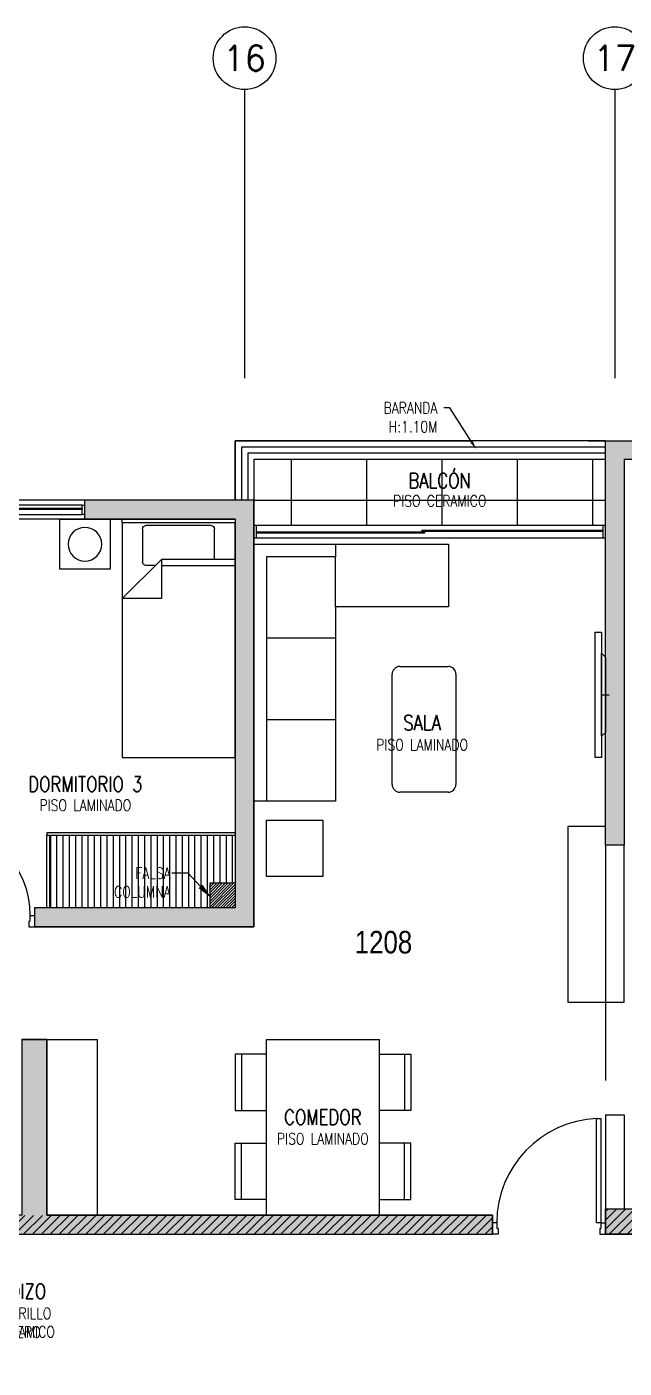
# Model space of a CAD drawing. Header units: millimetres. Extents: x -3 to 53, y -269 to 39.
# Drawn here: x 33.29 to 38.05, y -108.02 to -97.32 of the extents above; entities that cross this region are included whole.
import ezdxf
from ezdxf import colors
from ezdxf.entities.mleader import LeaderData, LeaderLine
from ezdxf.enums import TextEntityAlignment as Align
from ezdxf.math import Vec2, Vec3

# ---------------------------------------------------------------- set-up
doc = ezdxf.new("R2010")
doc.units = ezdxf.units.MM
doc.header["$LTSCALE"] = 15
for name, pattern in [('HIDDEN2', [0.1875, 0.125, -0.0625]), ('PHANTOM', [63.5, 31.75, -6.35, 6.35, -6.35, 6.35, -6.35]), ('PHANTOM2', [1.25, 0.625, -0.125, 0.125, -0.125, 0.125, -0.125])]:
    doc.linetypes.add(name, pattern=pattern)
doc.layers.get('0').update_dxf_attribs({"color": 250})
for name, color, linetype in [('A-BARANDAS', 250, 'Continuous'), ('A-EJES', 251, 'PHANTOM'), ('A-EST HATCH', 250, 'Continuous'), ('A-EST PLACAS', 250, 'Continuous'), ('A-EST VIGAS', 250, 'HIDDEN2'), ('A-HATCH', 250, 'Continuous'), ('A-MOBILIARIO', 250, 'Continuous'), ('A-MURO BAJO', 251, 'Continuous'), ('A-NUMERACIONDEP', 251, 'Continuous'), ('A-PROYECCIONES', 250, 'HIDDEN2'), ('A-TEXTO-ACABADO PISO', 250, 'Continuous'), ('A-TEXTO-AMBIENTE', 252, 'Continuous'), ('A-TEXTO-INDICACIONES', 250, 'Continuous'), ('DLP_MOBILIARIO FIJO', 250, 'Continuous'), ('MURO CF 60', 250, 'Continuous')]:
    doc.layers.add(name, color=color, linetype=linetype)
doc.layers.add('A-MUROS', color=252, linetype='Continuous', lineweight=30)
doc.styles.add('R80', font='ARIALN.TTF', dxfattribs={"height": 2.03})
doc.styles.add('ROMANS', font='romans.shx', dxfattribs={"width": 0.8})
doc.styles.add('TXT_COTAS', font='romans.shx', dxfattribs={"width": 0.8})
pattern_1 = [(45, (359.999406, -86.67669), (-0.035355339, 0.035355339), [])]

# ---------------------------------------------------------------- blocks, each defined once
blk = doc.blocks.new('EST.P10')
at = {"layer": 'A-EST HATCH'}
h = blk.add_hatch(color=256, dxfattribs=at)
h.dxf.hatch_style = 1
h.paths.add_polyline_path([(39.55, -2.74), (39.55, 3.325), (37.9, 3.325), (37.9, 3.525), (39.7, 3.525), (39.7, 2.65), (41.2, 2.65), (41.2, 3.15), (41.35, 3.15), (41.35, 2.45), (39.7, 2.45), (39.7, -2.74)])
h.paths.add_polyline_path([(18.45, 7.325), (20.05, 7.325), (20.05, 10.425), (18.85, 10.425), (18.85, 10.575), (20.2, 10.575), (20.2, 7.175), (18.45, 7.175)])
h.paths.add_polyline_path([(17.65, 10.575), (17.5, 10.575), (17.5, 7.175), (17.65, 7.175)])
h.paths.add_polyline_path([(12.15, 11.05), (11.85, 11.05), (11.85, 10.9), (12, 10.9), (12, 7.825), (12.15, 7.825)])
h.paths.add_polyline_path([(15.1, 10.425), (15.1, 7.325), (16.7, 7.325), (16.7, 7.175), (14.95, 7.175), (14.95, 10.575), (16.3, 10.575), (16.3, 10.425)])
h.paths.add_polyline_path([(5.85, 10.9), (5.25, 10.9), (5.25, 11.05), (6, 11.05), (6, 7.65), (4.85, 7.65), (4.85, 7.8), (5.85, 7.8)])
h.paths.add_polyline_path([(4.05, 11.05), (4.05, 7.65), (3.9, 7.65), (3.9, 11.05)])
h.paths.add_polyline_path([(3.1, 7.8), (1.5, 7.8), (1.5, 10.9), (2.7, 10.9), (2.7, 11.05), (1.35, 11.05), (1.35, 7.65), (3.1, 7.65)])
h.paths.add_polyline_path([(5.85, -2.65), (5.25, -2.65), (5.25, -2.8), (6, -2.8), (6, 0.6), (4.85, 0.6), (4.85, 0.45), (5.85, 0.45)])
h.paths.add_polyline_path([(4.05, -2.8), (4.05, 0.6), (3.9, 0.6), (3.9, -2.8)])
h.paths.add_polyline_path([(3.1, 0.45), (1.5, 0.45), (1.5, -2.65), (2.7, -2.65), (2.7, -2.8), (1.35, -2.8), (1.35, 0.6), (3.1, 0.6)])
h.paths.add_polyline_path([(8.7, -0.35), (8.85, -0.35), (8.85, -2.65), (9, -2.65), (9, -2.8), (8.7, -2.8)])
h.paths.add_polyline_path([(18.45, 0.925), (20.05, 0.925), (20.05, -2.175), (18.85, -2.175), (18.85, -2.325), (20.2, -2.325), (20.2, 1.075), (18.45, 1.075)])
h.paths.add_polyline_path([(17.65, -2.325), (17.5, -2.325), (17.5, 1.075), (17.65, 1.075)])
h.paths.add_polyline_path([(12.15, -2.8), (11.85, -2.8), (11.85, -2.65), (12, -2.65), (12, 0.425), (12.15, 0.425)])
h.paths.add_polyline_path([(15.1, -2.175), (15.1, 0.925), (16.7, 0.925), (16.7, 1.075), (14.95, 1.075), (14.95, -2.325), (16.3, -2.325), (16.3, -2.175)])
h.paths.add_polyline_path([(31.6, 7.325), (30, 7.325), (30, 10.425), (31.2, 10.425), (31.2, 10.575), (29.85, 10.575), (29.85, 7.175), (31.6, 7.175)])
h.paths.add_polyline_path([(32.4, 10.575), (32.55, 10.575), (32.55, 7.175), (32.4, 7.175)])
h.paths.add_polyline_path([(38.2, 11.05), (38.2, 10.9), (38.05, 10.9), (38.05, 7.825), (37.9, 7.825), (37.9, 11.05)])
h.paths.add_polyline_path([(27.6, 4.725), (37, 4.725), (37, 4.875), (33.45, 4.875), (33.45, 6.275), (33.25, 6.275), (33.25, 4.875), (30.35, 4.875), (30.35, 6.275), (30.2, 6.275), (30.2, 4.875), (27.8, 4.875), (27.8, 6.125), (29.45, 6.125), (29.45, 6.275), (27.175, 6.275), (27.175, 6.125), (27.6, 6.125)])
h.paths.add_polyline_path([(34.95, 10.425), (34.95, 7.325), (33.35, 7.325), (33.35, 7.175), (35.1, 7.175), (35.1, 10.575), (33.75, 10.575), (33.75, 10.425)])
h.paths.add_polyline_path([(39.7, 5.8), (41.35, 5.8), (41.35, 5.1), (41.2, 5.1), (41.2, 5.6), (39.7, 5.6), (39.7, 4.725), (37.9, 4.725), (37.9, 4.925), (39.55, 4.925), (39.55, 10.99), (39.7, 10.99)])
h.paths.add_polyline_path([(44.2, 10.9), (44.8, 10.9), (44.8, 11.05), (44.05, 11.05), (44.05, 7.65), (45.2, 7.65), (45.2, 7.8), (44.2, 7.8)])
h.paths.add_polyline_path([(46, 11.05), (46, 7.65), (46.15, 7.65), (46.15, 11.05)])
h.paths.add_polyline_path([(46.95, 7.8), (48.55, 7.8), (48.55, 10.9), (47.35, 10.9), (47.35, 11.05), (48.7, 11.05), (48.7, 7.65), (46.95, 7.65)])
h.paths.add_polyline_path([(46, -2.8), (46, 0.6), (46.15, 0.6), (46.15, -2.8)])
h.paths.add_polyline_path([(46.95, 0.45), (48.55, 0.45), (48.55, -2.65), (47.35, -2.65), (47.35, -2.8), (48.7, -2.8), (48.7, 0.6), (46.95, 0.6)])
h.paths.add_polyline_path([(41.35, 0.7), (41.2, 0.7), (41.2, -2.65), (41.05, -2.65), (41.05, -2.8), (41.35, -2.8)])
h.paths.add_polyline_path([(31.6, 0.925), (30, 0.925), (30, -2.175), (31.2, -2.175), (31.2, -2.325), (29.85, -2.325), (29.85, 1.075), (31.6, 1.075)])
h.paths.add_polyline_path([(32.4, -2.325), (32.55, -2.325), (32.55, 1.075), (32.4, 1.075)])
h.paths.add_polyline_path([(37.9, -2.8), (38.2, -2.8), (38.2, -2.65), (38.05, -2.65), (38.05, 0.425), (37.9, 0.425)])
h.paths.add_polyline_path([(34.95, -2.175), (34.95, 0.925), (33.35, 0.925), (33.35, 1.075), (35.1, 1.075), (35.1, -2.325), (33.75, -2.325), (33.75, -2.175)])
h.paths.add_polyline_path([(10.35, 3.525), (12.15, 3.525), (12.15, 3.375), (10.5, 3.375), (10.5, -2.74), (10.35, -2.74), (10.35, 2.5), (8.7, 2.5), (8.7, 3.15), (8.85, 3.15), (8.85, 2.65), (10.35, 2.65)])
h.paths.add_polyline_path([(44.05, -2.8), (44.05, 0.6), (45.2, 0.6), (45.2, 0.45), (44.2, 0.45), (44.2, -2.65), (44.8, -2.65), (44.8, -2.8)])
h.paths.add_polyline_path([(46.953, 5.55), (47.1, 5.55), (47.1, 6.75), (44.95, 6.75), (44.95, 6.6), (45.4, 6.6), (45.4, 5), (45.6, 5), (45.6, 6.6), (46.95, 6.6), (46.95, 5.55)], flags=17)
h.paths.add_polyline_path([(46.953, 2.7), (47.1, 2.7), (47.1, 1.5), (44.95, 1.5), (44.95, 1.65), (45.4, 1.65), (45.4, 3.25), (45.6, 3.25), (45.6, 1.65), (46.95, 1.65), (46.95, 2.7)], flags=17)
h.paths.add_polyline_path([(41.2, 4.2), (44.05, 4.2), (44.05, 6.75), (44.2, 6.75), (44.2, 4.2), (46.95, 4.2), (46.95, 4.8), (47.1, 4.8), (47.1, 4.2), (49.9, 4.2), (49.9, 8.15), (49.85, 8.15), (49.85, 8.25), (50.05, 8.25), (50.05, 0), (49.85, 0), (49.85, 0.1), (49.9, 0.1), (49.9, 4.05), (47.1, 4.05), (47.1, 3.45), (46.95, 3.45), (46.95, 4.05), (44.2, 4.05), (44.2, 1.5), (44.05, 1.5), (44.05, 4.05), (41.2, 4.05)])
h.paths.add_polyline_path([(41.35, 11.05), (41.35, 7.55), (41.2, 7.55), (41.2, 10.9), (41.05, 10.9), (41.05, 11.05)])
h.paths.add_polyline_path([(27.15, 4.725), (25.15, 4.725), (25.15, 4.875), (27, 4.875), (27, 8.275), (25.15, 8.275), (25.15, 8.425), (27, 8.425), (27, 10.575), (27.85, 10.575), (27.85, 10.425), (27.15, 10.425)])
h.paths.add_polyline_path([(10.35, 10.99), (10.35, 5.75), (8.7, 5.75), (8.7, 5.1), (8.85, 5.1), (8.85, 5.6), (10.35, 5.6), (10.35, 4.725), (12.15, 4.725), (12.15, 4.875), (10.5, 4.875), (10.5, 10.99)])
h.paths.add_polyline_path([(2.95, 4.2), (0.15, 4.2), (0.15, 8.15), (0.2, 8.15), (0.2, 8.25), (0, 8.25), (0, 0), (0.2, 0), (0.2, 0.1), (0.15, 0.1), (0.15, 4.05), (2.95, 4.05), (2.95, 3.45), (3.1, 3.45), (3.1, 4.05), (5.85, 4.05), (5.85, 1.5), (6, 1.5), (6, 4.05), (8.85, 4.05), (8.85, 4.2), (6, 4.2), (6, 6.75), (5.85, 6.75), (5.85, 4.2), (3.1, 4.2), (3.1, 4.8), (2.95, 4.8)])
h.paths.add_polyline_path([(8.7, 11.05), (9, 11.05), (9, 10.9), (8.85, 10.9), (8.85, 8.6), (8.7, 8.6)])
h.paths.add_polyline_path([(3.097, 5.55), (2.95, 5.55), (2.95, 6.75), (5.1, 6.75), (5.1, 6.6), (4.65, 6.6), (4.65, 5), (4.45, 5), (4.45, 6.6), (3.1, 6.6), (3.1, 5.55)], flags=17)
h.paths.add_polyline_path([(3.097, 2.7), (2.95, 2.7), (2.95, 1.5), (5.1, 1.5), (5.1, 1.65), (4.65, 1.65), (4.65, 3.25), (4.45, 3.25), (4.45, 1.65), (3.1, 1.65), (3.1, 2.7)], flags=17)
h.paths.add_polyline_path([(23.35, 4.725), (23.2, 4.725), (23.2, 8.425), (23.35, 8.425)])
h.paths.add_polyline_path([(22.45, 6.125), (22.45, 4.725), (13.05, 4.725), (13.05, 4.875), (16.6, 4.875), (16.6, 6.275), (16.8, 6.275), (16.8, 4.875), (19.7, 4.875), (19.7, 6.275), (19.85, 6.275), (19.85, 4.875), (22.25, 4.875), (22.25, 6.125), (20.6, 6.125), (20.6, 6.275), (22.845, 6.275), (22.845, 6.125)])
h.paths.add_polyline_path([(29, 1.975), (29, 2.125), (27.2, 2.125), (27.2, 3.375), (29.75, 3.375), (29.75, 1.975), (29.9, 1.975), (29.9, 3.375), (33.25, 3.375), (33.25, 1.975), (33.45, 1.975), (33.45, 3.375), (37, 3.375), (37, 3.525), (27, 3.525), (27, 1.975)])
h.paths.add_polyline_path([(27, 1.95), (27, -1.775), (23.35, -1.775), (23.35, 0.875), (25.7, 0.875), (25.7, 1.425), (26, 1.425), (26, 1.575), (25.55, 1.575), (25.55, 1.025), (23.35, 1.025), (23.35, 3.375), (26, 3.375), (26, 3.525), (23.2, 3.525), (23.2, -1.925), (27, -1.925), (27, -2.325), (27.85, -2.325), (27.85, -2.175), (27.15, -2.175), (27.15, 1.95)])
at = {"layer": 'A-EST PLACAS'}
for points in [[(38.2, 11.05), (38.2, 10.9), (38.05, 10.9), (38.05, 7.825), (37.9, 7.825), (37.9, 11.05)], [(39.7, 5.8), (41.35, 5.8), (41.35, 5.1), (41.2, 5.1), (41.2, 5.6), (39.7, 5.6), (39.7, 4.725), (37.9, 4.725), (37.9, 4.925), (39.55, 4.925), (39.55, 10.99), (39.7, 10.99)], [(34.95, 10.425), (34.95, 7.325), (33.35, 7.325), (33.35, 7.175), (35.1, 7.175), (35.1, 10.575), (33.75, 10.575), (33.75, 10.425)], [(27.6, 4.725), (37, 4.725), (37, 4.875), (33.45, 4.875), (33.45, 6.275), (33.25, 6.275), (33.25, 4.875), (30.35, 4.875), (30.35, 6.275), (30.2, 6.275), (30.2, 4.875), (27.8, 4.875), (27.8, 6.125), (29.45, 6.125), (29.45, 6.275), (27.175, 6.275), (27.175, 6.125), (27.6, 6.125)]]:
    blk.add_lwpolyline(points, close=True, dxfattribs=at)
at = {"layer": 'A-EST VIGAS'}
for p, q in [((33.75, 10.575), (32.55, 10.575)), ((37.9, 7.825), (37.9, 4.925))]:
    blk.add_line(p, q, dxfattribs=at)
blk.add_lwpolyline([(34.95, 10.575), (34.95, 11.05), (37.9, 11.05)], dxfattribs=at)
blk = doc.blocks.new('_Dot')
at = {"color": 0, "linetype": 'ByBlock', "lineweight": -2}
blk.add_line((-0.5, 0), (-1, 0), dxfattribs=at)
at = {"color": 0, "linetype": 'ByBlock', "const_width": 0.5}
blk.add_lwpolyline([(-0.25, 0, 1), (0.25, 0, 1)], format="xyb", close=True, dxfattribs=at)
blk = doc.blocks.new('A$C72FD42DB')
for p, q in [((0.325, 1.4, 0), (1.225, 1.4, 0)), ((0.325, 0), (0.325, 1.4, 0)), ((1.225, 0), (1.225, 1.4, 0)), ((0.325, 0), (1.225, 0))]:
    blk.add_line(p, q)
for points in [[(0.325, 1.285), (0.075, 1.285), (0.075, 0.835), (0.325, 0.835)], [(0.125, 1.285), (0.125, 0.835)], [(1.225, 1.285), (1.475, 1.285), (1.475, 0.835), (1.225, 0.835)], [(1.425, 1.285), (1.425, 0.835)], [(0.325, 0.125), (0.075, 0.125), (0.075, 0.575), (0.325, 0.575)], [(0.125, 0.125), (0.125, 0.575)], [(1.225, 0.125), (1.475, 0.125), (1.475, 0.575), (1.225, 0.575)], [(1.425, 0.125), (1.425, 0.575)]]:
    blk.add_lwpolyline(points)
blk = doc.blocks.new('A$C4BFA03A9')
for points in [[(0.06, -0.5), (0.11, -0.5), (0.11, 0.5), (0.06, 0.5)], [(0.03, -0.3), (0.06, -0.33), (0.06, 0.33), (0.03, 0.3)]]:
    blk.add_lwpolyline(points, close=True)
at = {"layer": 'A-PROYECCIONES', "ltscale": 0.15}
blk.add_line((0.06, 0), (0, 0), dxfattribs=at)
blk = doc.blocks.new('1 PLAZA')
for p, q in [((-0.286, -0.322), (-0.286, -0.078)), ((-0.259, -0.051), (0.262, -0.051)), ((0.289, -0.078), (0.289, -0.342)), ((-0.45, -0.322), (0.136, -0.322)), ((0.136, -0.371), (-0.45, -0.371)), ((0.45, -0.632), (0.136, -0.322)), ((0.136, -0.322), (0.136, -0.632)), ((0.262, -0.368), (0.183, -0.368)), ((0.136, -0.632), (0.45, -0.632))]:
    blk.add_line(p, q)
at = {"extrusion": (4.49068e-08, -3.60286e-08, 1), "elevation": 0}
blk.add_lwpolyline([(-0.45, -0.029), (0.45, -0.029), (0.45, 0), (-0.45, 0)], close=True, dxfattribs=at)
blk.add_lwpolyline([(-0.45, -1.9), (-0.45, -0.029), (0.45, -0.029), (0.45, -1.9)], close=True)
for centre, start, end in [((-0.259, -0.078), 90, 180), ((0.262, -0.078), 0, 90), ((0.262, -0.342), 270, 0)]:
    blk.add_arc(centre, 0.0267, start, end)
blk = doc.blocks.new('VELADOR')
blk.add_lwpolyline([(0, 0.4), (0, 0), (0.4, 0), (0.4, 0.4)], close=True)
blk.add_circle((0.2, 0.2), 0.134)
blk = doc.blocks.new('*U141')
for p, q in [((0.01, 0.755), (0.01, 0.8)), ((0.055, 0.755), (0.01, 0.755)), ((0.1, 0.765), (0.055, 0.765)), ((0.055, 0.755), (0.055, 0.765)), ((0.1, 0.765), (0.1, 0.8)), ((0.055, 0.045), (0.01, 0.045)), ((0.01, 0.045), (0.01, 0)), ((0.055, 0.045), (0.055, 0.035)), ((0.1, 0.035), (0.055, 0.035)), ((0.1, 0.035), (0.1, 0))]:
    blk.add_line(p, q)
blk.add_lwpolyline([(0.83, 0.07), (0.83, 0.035), (0.1, 0.035), (0.1, 0.07)], close=True)
at = {"linetype": 'HIDDEN2'}
blk.add_arc((0.1, 0.034), 0.731, 2.2301, 89.9672, dxfattribs=at)
blk = doc.blocks.new('VP.120')
at = {"layer": 'A-MURO BAJO'}
for p, q in [((0, 0), (1.2, 0)), ((0, -0.15), (1.2, -0.15))]:
    blk.add_line(p, q, dxfattribs=at)
at = {"layer": 'DLP_MOBILIARIO FIJO', "color": 251}
for p, q in [((0.02, -0.038), (1.18, -0.038)), ((1.18, -0.113), (0.02, -0.113))]:
    blk.add_line(p, q, dxfattribs=at)
at = {"layer": 'DLP_MOBILIARIO FIJO', "color": 6}
for points in [[(0, -0.113), (0.02, -0.113), (0.02, -0.038), (0, -0.038)], [(1.2, -0.113), (1.18, -0.113), (1.18, -0.038), (1.2, -0.038)]]:
    blk.add_lwpolyline(points, close=True, dxfattribs=at)
at = {"layer": 'DLP_MOBILIARIO FIJO', "elevation": 0}
for points in [[(0.61, -0.063), (0.02, -0.063), (0.02, -0.073), (0.61, -0.073)], [(0.59, -0.088), (1.18, -0.088), (1.18, -0.078), (0.59, -0.078)]]:
    blk.add_lwpolyline(points, close=True, dxfattribs=at)
blk = doc.blocks.new('*U140')
for p, q in [((0.01, 0.855), (0.01, 0.9)), ((0.1, 0.865), (0.055, 0.865)), ((0.055, 0.855), (0.055, 0.865)), ((0.1, 0.865), (0.1, 0.9)), ((0.055, 0.855), (0.01, 0.855)), ((0.055, 0.045), (0.01, 0.045)), ((0.01, 0.045), (0.01, 0)), ((0.055, 0.045), (0.055, 0.035)), ((0.1, 0.035), (0.055, 0.035)), ((0.1, 0.035), (0.1, 0))]:
    blk.add_line(p, q)
blk.add_lwpolyline([(0.93, 0.07), (0.93, 0.035), (0.1, 0.035), (0.1, 0.07)], close=True)
at = {"linetype": 'HIDDEN2'}
blk.add_arc((0.1, 0.034), 0.831, 2.2301, 89.9672, dxfattribs=at)
blk = doc.blocks.new('SOFA SEC')
for p, q in [((0, 0.65), (0.1, 0.65)), ((0.1, 0.65), (0.1, 0.1)), ((0.5, 0.65), (0.1, 0.65)), ((0.75, 0.65), (0.75, 0.1)), ((1.4, 0.65), (1.4, 0.1)), ((0.1, 0.1), (2.05, 0.1))]:
    blk.add_line(p, q)
blk.add_lwpolyline([(0.5, 1.55), (0.5, 0.65), (2.05, 0.65), (2.05, 0), (0, 0), (0, 1.55)], close=True)
blk = doc.blocks.new('MESA CENTRO')
for p, q in [((-0.194, 0), (0.194, 0)), ((-0.254, -0.942), (-0.254, -0.06)), ((0.254, -0.06), (0.254, -0.942)), ((0.194, -1.002), (-0.194, -1.002))]:
    blk.add_line(p, q)
for centre, start, end in [((-0.194, -0.06), 90, 180), ((0.194, -0.06), 0, 90), ((-0.194, -0.942), 180, 270), ((0.194, -0.942), 270, 0)]:
    blk.add_arc(centre, 0.06, start, end)
blk = doc.blocks.new('Ejes_Torre G')
at = {"layer": 'A-EJES', "linetype": 'PHANTOM2', "ltscale": 0.5}
for points in [[(35.025, 16.65), (35.025, 14.35)], [(37.975, 16.65), (37.975, 14.35)]]:
    blk.add_lwpolyline(points, dxfattribs=at)
at = {"layer": 'A-EJES', "linetype": 'Continuous'}
for centre in [(35.025, 16.9), (37.975, 16.9)]:
    blk.add_circle(centre, 0.25, dxfattribs=at)
at = {"layer": 'A-EJES', "linetype": 'Continuous', "style": 'ROMANS'}
for s, p in [('16', (35.025, 16.9)), ('17', (37.975, 16.9))]:
    blk.add_text(s, height=0.2, dxfattribs=at).set_placement(p, align=Align.MIDDLE_CENTER)

msp = doc.modelspace()

# ---------------------------------------------------------------- hatches: boundary and pattern name
at = {"layer": 'A-HATCH'}
h = msp.add_hatch(dxfattribs=at)
h.set_pattern_fill('_USER', color=256, scale=0.6, double=1, pattern_type=0)
h.set_pattern_definition([(0, (-1e-06, -55.49964), (0, 0.6), []), (90, (-1e-06, -55.49964), (-0.6, 4e-17), [])])
h.paths.add_polyline_path([(37.9, -100.7747), (37.9, -101.2997), (35.1, -101.2997), (35.1, -100.7747)])
h = msp.add_hatch(dxfattribs=at)
h.set_pattern_fill('ANSI31', color=256, scale=0.005)
h.set_pattern_definition([(45, (8.629694, -104.911295), (-0.01122532, 0.01122532), [])])
h.paths.add_polyline_path([(34.95, -104.1497), (34.75, -104.1497), (34.75, -104.3497), (34.95, -104.3497)])
at = {"layer": 'DLP_MOBILIARIO FIJO'}
h = msp.add_hatch(dxfattribs=at)
h.set_pattern_fill('_USER', color=256, scale=0.05, angle=270, pattern_type=0)
h.set_pattern_definition([(270, (4.43, -58.49464), (0.05, -9e-18), [])])
h.paths.add_polyline_path([(34.95, -103.7697), (34.95, -104.1497), (34.75, -104.1497), (34.75, -104.3497), (33.47, -104.3497), (33.47, -103.7697)])
at = {"layer": 'MURO CF 60'}
h = msp.add_hatch(dxfattribs=at)
h.set_pattern_fill('_USER', color=256, scale=0.05, angle=45, pattern_type=0)
h.set_pattern_definition(pattern_1)
h.paths.add_polyline_path([(30.8494, -106.9517), (36.9994, -106.9517), (36.9994, -106.8017), (30.8494, -106.8017)])
h = msp.add_hatch(dxfattribs=at)
h.set_pattern_fill('_USER', color=256, scale=0.05, angle=45, pattern_type=0)
h.set_pattern_definition(pattern_1)
h.paths.add_polyline_path([(37.8994, -106.9517), (39.5494, -106.9517), (39.5494, -106.7517), (37.8994, -106.7517)])

# ---------------------------------------------------------------- linework, layer by layer
at = {"layer": 'A-BARANDAS', "elevation": 0}
for points in [[(37.9, -100.6747), (35, -100.6747), (35, -101.0997)], [(37.9, -100.7247), (35.05, -100.7247), (35.05, -101.0997)]]:
    msp.add_lwpolyline(points, dxfattribs=at)
at = {"layer": 'A-MOBILIARIO', "elevation": 0}
msp.add_lwpolyline([(35.65, -103.6497), (35.65, -104.0997), (35.2, -104.0997), (35.2, -103.6497)], close=True, dxfattribs=at)
at = {"layer": 'A-MURO BAJO'}
for p, q in [((34.95, -100.6247), (34.95, -101.0997)), ((37.88, -101.2997, 0), (35.12, -101.2997, 0)), ((35.12, -101.3997, 0), (37.88, -101.3997, 0))]:
    msp.add_line(p, q, dxfattribs=at)
at = {"layer": 'A-MURO BAJO', "elevation": 0}
for points in [[(37.9, -100.6247), (34.95, -100.6247)], [(37.9, -100.7747), (35.1, -100.7747), (35.1, -101.0997)], [(37.9, -103.6997), (37.6, -103.6997), (37.6, -105.0997), (38.05, -105.0997), (38.05, -103.8497), (37.9, -103.8497), (37.9, -103.7497)]]:
    msp.add_lwpolyline(points, dxfattribs=at)
msp.add_lwpolyline([(33.45, -105.3997), (33.85, -105.3997), (33.85, -106.7997), (33.45, -106.7997)], close=True, dxfattribs=at)
at = {"layer": 'A-MUROS'}
for p, q in [((37.9, -103.8497), (37.9, -100.6247)), ((37.9, -100.6247), (38.2, -100.6247)), ((33.75, -101.0997), (33.75, -101.2497)), ((35.1, -101.0997), (33.75, -101.0997)), ((35.1, -101.0997), (35.1, -104.4997)), ((34.95, -101.2497), (33.75, -101.2497)), ((34.95, -101.2497), (34.95, -104.1497)), ((38.05, -103.8497), (37.9, -103.8497)), ((34.75, -104.3497), (34.75, -104.1497)), ((34.75, -104.1497), (34.95, -104.1497)), ((33.35, -104.3497), (33.35, -104.4997)), ((34.75, -104.3497), (33.35, -104.3497)), ((35.1, -104.4997), (33.35, -104.4997)), ((33.25, -105.3997), (33.45, -105.3997)), ((33.45, -105.3997), (33.45, -106.7997)), ((37.9, -105.9997), (37.9, -106.9497)), ((37.9, -105.9997), (38.05, -105.9997)), ((38.05, -105.9997), (38.05, -106.7497)), ((33.45, -106.7997), (37, -106.7997)), ((37, -106.7997), (37, -106.9497)), ((38.05, -106.7497), (39.55, -106.7497)), ((27.65, -106.9497, 0), (37, -106.9497)), ((37.9, -106.9497), (39.7, -106.9497))]:
    msp.add_line(p, q, dxfattribs=at)
at = {"layer": 'DLP_MOBILIARIO FIJO', "elevation": 0}
for points in [[(35.1, -101.3997), (35.12, -101.3997), (35.12, -101.2997), (35.1, -101.2997)], [(36.46, -101.3622), (35.12, -101.3622), (35.12, -101.3522), (36.46, -101.3522)], [(36.44, -101.3372), (37.88, -101.3372), (37.88, -101.3472), (36.44, -101.3472)], [(37.88, -101.3997), (37.9, -101.3997), (37.9, -101.2997), (37.88, -101.2997)]]:
    msp.add_lwpolyline(points, close=True, dxfattribs=at)
for points in [[(34.95, -103.7497), (33.45, -103.7497), (33.45, -103.7697), (34.95, -103.7697)], [(34.95, -104.3497), (33.45, -104.3497), (33.45, -103.7697)], [(33.47, -103.7697), (33.47, -104.3497)]]:
    msp.add_lwpolyline(points, dxfattribs=at)
at = {"layer": 'DLP_MOBILIARIO FIJO'}
msp.add_lwpolyline([(34.95, -103.7497), (34.95, -104.3497)], dxfattribs=at)

# ---------------------------------------------------------------- block references
at = {"xscale": -1}
msp.add_blockref('VP.120', (33.75, -101.0997, 0), dxfattribs=at)
at = {"layer": 'A-EST PLACAS'}
msp.add_blockref('EST.P10', (0, -111.6747), dxfattribs=at)
at = {"layer": 'A-MOBILIARIO', "extrusion": (4.49068e-08, 3.60286e-08, 1), "xscale": -1}
for name, p in [('VELADOR', (33.9529, -101.6497, 0)), ('1 PLAZA', (34.5, -101.2497, 0))]:
    msp.add_blockref(name, p, dxfattribs=at)
at = {"layer": 'A-MOBILIARIO'}
for name, p, rotation in [('SOFA SEC', (35.1, -101.4497, 0), 269.9995671478981), ('MESA CENTRO', (36.4553, -103.4268, 0), 179.9999774208889), ('*U140', (37.9, -106.9597), 90.00000000000001)]:
    msp.add_blockref(name, p, dxfattribs=dict(at, rotation=rotation))
at = {"layer": 'A-MOBILIARIO', "xscale": -1}
msp.add_blockref('A$C4BFA03A9', (37.93, -102.6497, 0), dxfattribs=at)
at = {"layer": 'A-MOBILIARIO', "xscale": -1, "rotation": 270}
msp.add_blockref('*U141', (32.55, -104.5097, 0), dxfattribs=at)
at = {"layer": 'A-MOBILIARIO'}
msp.add_blockref('A$C72FD42DB', (34.8745, -106.7997, 0), dxfattribs=at)
at = {"layer": 'A-MUROS'}
msp.add_blockref('Ejes_Torre G', (0, -114.4747), dxfattribs=at)

# ---------------------------------------------------------------- texts
at = {"layer": 'A-TEXTO-ACABADO PISO', "char_height": 0.09, "attachment_point": 2, "style": 'ROMANS'}
for s, width, insert in [('PISO CERAMICO', 1.20225, (36.5803, -101.0597)), ('PISO LAMINADO', 1.034523, (36.4401, -103.0045, 0)), ('PISO LAMINADO', 1.20225, (33.7562, -103.4861)), ('PISO LAMINADO', 1.20225, (35.6488, -106.1447)), ('PISO LADRILLO PASTELERO', 1.20225, (33.1336, -107.5376, 0))]:
    msp.add_mtext_dynamic_manual_height_columns(s, width=width, gutter_width=12.5, heights=[0], dxfattribs=dict(at, insert=insert))
at = {"layer": 'A-TEXTO-ACABADO PISO', "insert": (33.1414, -107.6844, 0), "char_height": 0.09, "attachment_point": 2, "rotation": 359.99998, "style": 'ROMANS'}
msp.add_mtext_dynamic_manual_height_columns('PISO CERAMICO', width=1.20225, gutter_width=12.5, heights=[0], dxfattribs=at)
at = {"layer": 'A-TEXTO-AMBIENTE', "style": 'ROMANS', "width": 0.8}
for s, p in [('BALCÓN', (36.58, -101.0029, 0)), ('SALA', (36.4401, -102.9332, 0)), ('DORMITORIO 3', (33.7565, -103.4228, 0)), ('COMEDOR', (35.6488, -106.078, 0)), ('PASADIZO', (33.1398, -107.4665, 0))]:
    msp.add_text(s, height=0.12, dxfattribs=at).set_placement(p, align=Align.CENTER)

# ---------------------------------------------------------------- leaders
at = {"layer": 'A-NUMERACIONDEP'}
ml = msp.add_multileader_mtext('Standard', dxfattribs=at)
ml.set_content('1208', color=256, style='R80')
ml.set_leader_properties(color=256)
ml.set_arrow_properties(name='DOT')
ml.build(insert=Vec2(0, 0))
ml.multileader.update_dxf_attribs({"leader_type": 0, "has_text_frame": 1, "text_left_attachment_type": 2, "text_right_attachment_type": 2, "dogleg_length": 0.36, "arrow_head_size": 0.06, "scale": 0.06})
ctx = ml.context
ctx.base_point, ctx.scale, ctx.char_height, ctx.arrow_head_size, ctx.landing_gap_size, ctx.plane_origin = Vec3(35.8584, -104.6246), 0.06, 0.18, 0.06, 0.06, Vec3(34.6425, -104.629)
ctx.left_attachment, ctx.right_attachment, ctx.text_align_type = 2, 2, 1
notes = []
notes.append((ctx, [(0, (1, 1, 0), (36.4973, -104.6246), (-1, 0), 0.0917, [(0, [(36.7838, -104.2757)], 0, [])])]))
ctx.mtext.insert, ctx.mtext.width, ctx.mtext.alignment, ctx.mtext.flow_direction = Vec3(36.132, -104.5327), 0.461923, 2, 5
at = {"layer": 'A-TEXTO-INDICACIONES'}
ml = msp.add_multileader_mtext('Standard', dxfattribs=at)
ml.set_content('\\pxsm1,t16;CELOSIA\\PMETALICA', color=256, style='TXT_COTAS')
ml.set_leader_properties(color=256)
ml.build(insert=Vec2(0, 0))
ml.multileader.update_dxf_attribs({"dogleg_length": 0.05, "arrow_head_size": 0.07})
ctx = ml.context
ctx.base_point, ctx.char_height, ctx.arrow_head_size, ctx.landing_gap_size, ctx.plane_origin = Vec3(38.2114, -100.2472), 0.09, 0.07, 0.05, Vec3(39.2291, -100.4595)
ctx.text_align_type = 2
notes.append((ctx, [(0, (1, 1, 0), (38.8277, -100.2472), (-1, 0), 0.05, [(0, [(39.0943, -100.6391)], 0, [])])]))
ctx.mtext.insert, ctx.mtext.width, ctx.mtext.defined_height, ctx.mtext.alignment, ctx.mtext.flow_direction = Vec3(38.7277, -100.2022), 1.024058, 0.5146, 3, 5
ml = msp.add_multileader_mtext('Standard', dxfattribs=at)
ml.set_content('\\pxsm1;BARANDA \\P\\pt16;H:1.10M', color=256, style='TXT_COTAS')
ml.set_leader_properties(color=256)
ml.build(insert=Vec2(0, 0))
ml.multileader.update_dxf_attribs({"dogleg_length": 0.05, "arrow_head_size": 0.07})
ctx = ml.context
ctx.base_point, ctx.char_height, ctx.arrow_head_size, ctx.landing_gap_size, ctx.plane_origin = Vec3(36.0526, -100.3631), 0.09, 0.07, 0.05, Vec3(37.0217, -100.7801)
ctx.text_align_type = 2
notes.append((ctx, [(0, (1, 1, 0), (36.6621, -100.3631), (-1, 0), 0.05, [(0, [(36.8719, -100.6935)], 0, [])])]))
ctx.mtext.insert, ctx.mtext.width, ctx.mtext.defined_height, ctx.mtext.alignment, ctx.mtext.flow_direction = Vec3(36.5621, -100.3181), 1.102183, 0.8046, 3, 5
ml = msp.add_multileader_mtext('Standard', dxfattribs=at)
ml.set_content('FALSA COLUMNA', color=256, style='ROMANS')
ml.set_leader_properties(color=7)
ml.build(insert=Vec2(0, 0))
ml.multileader.update_dxf_attribs({"dogleg_length": 1.3073, "arrow_head_size": 0.13, "scale": 0.1})
ctx = ml.context
ctx.base_point, ctx.scale, ctx.char_height, ctx.arrow_head_size, ctx.landing_gap_size, ctx.plane_origin = Vec3(33.939, -104.0722), 0.1, 0.09, 0.13, 0.01, Vec3(34.6604, -103.0888)
ctx.text_align_type = 2
notes.append((ctx, [(0, (1, 1, 0), (34.5766, -104.0722), (-1, 0), 0.1307, [(0, [(34.7627, -104.2732)], 0, [])])]))
ctx.mtext.insert, ctx.mtext.width, ctx.mtext.defined_height, ctx.mtext.alignment, ctx.mtext.flow_direction = Vec3(34.4359, -104.0272), 0.532149, 0.5349, 3, 5
for ctx, leaders in notes:
    for number, flags, end, landing, length, lines in leaders:
        leader = LeaderData()
        leader.index, (leader.has_last_leader_line, leader.has_dogleg_vector, leader.attachment_direction) = number, flags
        leader.last_leader_point, leader.dogleg_vector, leader.dogleg_length = Vec3(end), Vec3(landing), length
        for number, points, colour, breaks in lines:
            line = LeaderLine()
            line.index, line.vertices, line.color, line.breaks = number, Vec3.list(points), colors.encode_raw_color(colour), breaks
            leader.lines.append(line)
        ctx.leaders.append(leader)

doc.saveas('drawing.dxf')
